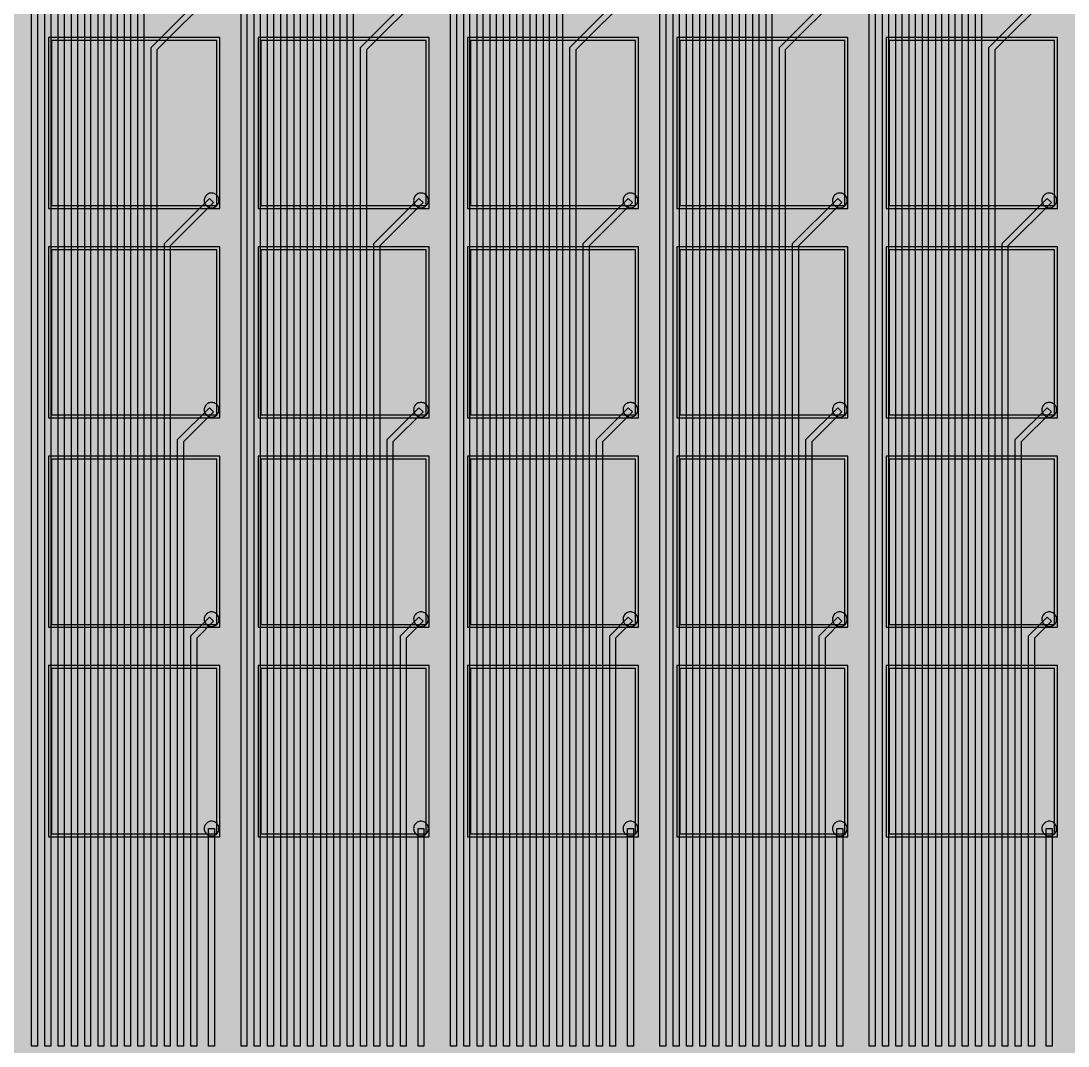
# Model space of a CAD drawing. Header units: metres. Extents: x -7231 to 10969, y -37556 to 1873.
# Drawn here: x 2049.6 to 2404.6, y 501 to 848.6 of the extents above; entities that cross this region are included whole.
import ezdxf

# ---------------------------------------------------------------- set-up
doc = ezdxf.new("R2010")
doc.units = ezdxf.units.M
for name, color, linetype in [('Etching', 1, 'CONTINUOUS'), ('EtchingPad', 2, 'CONTINUOUS'), ('Metal1', 4, 'CONTINUOUS'), ('Metal2', 3, 'CONTINUOUS'), ('Polyimide', 7, 'CONTINUOUS')]:
    doc.layers.add(name, color=color, linetype=linetype)

msp = doc.modelspace()

# ---------------------------------------------------------------- hatches: boundary and pattern name
at = {"layer": 'Polyimide'}
msp.add_hatch(color=7, dxfattribs=at).paths.add_polyline_path([(4065.69, -468), (4066.67, -501.99), (4068.51, -535.99), (4071.41, -569.99), (4075.54, -603.99), (4081.04, -637.99), (4088.01, -671.99), (4096.52, -705.98), (4106.62, -739.98), (4118.33, -773.98), (4131.63, -807.98), (4146.49, -841.98), (4162.87, -875.98), (4180.68, -909.97), (4199.83, -943.97), (4220.22, -977.97), (4241.73, -1011.97), (4264.21, -1045.97), (4287.52, -1079.96), (4311.51, -1113.96), (4336.01, -1147.96), (4360.86, -1181.96), (4385.88, -1215.96), (4410.89, -1249.96), (4435.74, -1283.95), (4460.24, -1317.95), (4484.23, -1351.95), (4507.54, -1385.95), (4530.02, -1419.95), (4551.53, -1453.94), (4571.92, -1487.94), (4591.07, -1521.94), (4608.88, -1555.94), (4625.26, -1589.94), (4640.12, -1623.94), (4653.42, -1657.93), (4665.13, -1691.93), (4675.23, -1725.93), (4683.74, -1759.93), (4690.71, -1793.93), (4696.21, -1827.93), (4700.34, -1861.92), (4703.24, -1895.92), (4705.08, -1929.92), (4706.06, -1963.92), (4706.44, -1997.92), (4706.5, -2031.91), (4706.5, -4793.02), (4709.95, -4838.39), (4720.22, -4882.71), (4737.08, -4924.98), (4760.13, -4964.2), (4788.85, -4999.49), (4822.58, -5030.03), (4860.53, -5055.12), (4901.85, -5074.18), (4901.85, -5074.18), (4970.68, -5105.23), (5034.7, -5145.26), (5092.76, -5193.54), (5143.8, -5249.19), (5186.89, -5311.2), (5221.24, -5378.44), (5246.23, -5449.69), (5261.41, -5523.66), (5266.5, -5599), (5261.41, -5674.34), (5246.23, -5748.31), (5221.24, -5819.56), (5186.89, -5886.8), (5143.8, -5948.81), (5092.76, -6004.46), (5034.7, -6052.74), (4970.68, -6092.77), (4901.85, -6123.82), (4860.53, -6142.88), (4822.58, -6167.97), (4788.85, -6198.51), (4760.13, -6233.8), (4737.08, -6273.02), (4720.22, -6315.29), (4709.95, -6359.61), (4706.5, -6404.98), (4706.5, -9221.52), (4709.95, -9266.88), (4720.22, -9311.21), (4737.08, -9353.47), (4760.13, -9392.7), (4788.85, -9427.98), (4822.58, -9458.52), (4860.53, -9483.61), (4901.85, -9502.67), (4970.68, -9533.72), (5034.7, -9573.75), (5092.76, -9622.03), (5143.8, -9677.68), (5186.89, -9739.69), (5221.24, -9806.94), (5246.23, -9878.19), (5261.41, -9952.16), (5266.5, -10027.49), (5261.41, -10102.83), (5246.23, -10176.8), (5221.24, -10248.05), (5186.89, -10315.3), (5143.8, -10377.31), (5092.76, -10432.96), (5034.7, -10481.24), (4970.68, -10521.27), (4901.85, -10552.32), (4860.53, -10571.38), (4822.58, -10596.46), (4788.85, -10627), (4760.13, -10662.29), (4737.08, -10701.52), (4720.22, -10743.78), (4709.95, -10788.1), (4706.5, -10833.47), (4706.5, -13650.01), (4709.95, -13695.38), (4720.22, -13739.7), (4737.08, -13781.96), (4760.13, -13821.19), (4788.85, -13856.48), (4822.58, -13887.02), (4860.53, -13912.11), (4901.85, -13931.17), (4970.68, -13962.22), (5034.7, -14002.25), (5092.76, -14050.53), (5143.8, -14106.18), (5186.89, -14168.19), (5221.24, -14235.43), (5246.23, -14306.68), (5261.41, -14380.65), (5266.5, -14455.99), (5261.41, -14531.33), (5246.23, -14605.29), (5221.24, -14676.55), (5186.89, -14743.79), (5143.8, -14805.8), (5092.76, -14861.45), (5034.7, -14909.73), (4970.68, -14949.76), (4901.85, -14980.81), (4860.53, -14999.87), (4822.58, -15024.96), (4788.85, -15055.5), (4760.13, -15090.79), (4737.08, -15130.01), (4720.22, -15172.27), (4709.95, -15216.6), (4706.5, -15261.97), (4706.5, -15455.99), (4720.95, -15750.04), (4764.14, -16041.26), (4835.68, -16326.84), (4934.86, -16604.04), (5060.74, -16870.18), (5212.09, -17122.7), (5387.47, -17359.17), (5585.18, -17577.31), (5803.32, -17775.02), (6039.79, -17950.4), (6292.31, -18101.75), (6558.45, -18227.63), (6835.65, -18326.81), (7121.23, -18398.34), (7412.45, -18441.54), (7706.5, -18455.99), (9969.01, -18455.99), (10047.42, -18459.84), (10125.08, -18471.36), (10201.23, -18490.44), (10275.15, -18516.89), (10346.12, -18550.45), (10413.46, -18590.81), (10476.52, -18637.58), (10534.69, -18690.3), (10587.41, -18748.47), (10634.18, -18811.53), (10674.54, -18878.87), (10708.11, -18949.84), (10734.56, -19023.76), (10753.63, -19099.92), (10765.15, -19177.58), (10769.01, -19255.99), (10769.01, -20895.8), (10730.24, -20951.41), (10694.6, -21009.08), (10662.21, -21068.63), (10633.17, -21129.89), (10607.55, -21192.66), (10585.45, -21256.74), (10566.93, -21321.96), (10552.05, -21388.09), (10540.84, -21454.95), (10533.35, -21522.33), (10529.6, -21590.02), (10529.6, -21657.81), (10533.35, -21725.5), (10540.84, -21792.87), (10552.05, -21859.73), (10566.93, -21925.87), (10585.45, -21991.08), (10607.55, -22055.17), (10633.17, -22117.94), (10662.21, -22179.19), (10694.6, -22238.74), (10730.24, -22296.41), (10769.01, -22352.03), (10769.01, -32454.24), (10728.74, -32510.49), (10691.72, -32568.92), (10658.05, -32629.35), (10627.85, -32691.58), (10601.2, -32755.42), (10578.21, -32820.67), (10558.93, -32887.1), (10543.44, -32954.52), (10531.77, -33022.71), (10523.97, -33091.44), (10520.07, -33160.51), (10520.07, -33229.69), (10523.97, -33298.75), (10531.77, -33367.49), (10543.44, -33435.67), (10558.93, -33503.09), (10578.21, -33569.53), (10601.2, -33634.77), (10627.85, -33698.61), (10658.05, -33760.85), (10691.72, -33821.28), (10728.74, -33879.71), (10769.01, -33935.96), (10769.01, -36556), (10765.15, -36634.41), (10753.63, -36712.07), (10734.56, -36788.23), (10708.11, -36862.15), (10674.54, -36933.12), (10634.18, -37000.46), (10587.41, -37063.51), (10534.69, -37121.69), (10476.52, -37174.41), (10413.46, -37221.18), (10346.12, -37261.54), (10275.15, -37295.1), (10201.23, -37321.55), (10125.08, -37340.63), (10047.42, -37352.15), (9969.01, -37356), (-6231.01, -37356), (-6309.42, -37352.15), (-6387.08, -37340.63), (-6463.23, -37321.55), (-6537.15, -37295.1), (-6608.12, -37261.54), (-6675.46, -37221.18), (-6738.52, -37174.41), (-6796.69, -37121.69), (-6849.41, -37063.51), (-6896.18, -37000.46), (-6936.54, -36933.12), (-6970.11, -36862.15), (-6996.56, -36788.23), (-7015.63, -36712.07), (-7027.15, -36634.41), (-7031.01, -36556), (-7031.01, -33936), (-6990.74, -33879.75), (-6953.7, -33821.31), (-6920.03, -33760.88), (-6889.82, -33698.64), (-6863.18, -33634.8), (-6840.18, -33569.55), (-6820.9, -33503.11), (-6805.4, -33435.69), (-6793.74, -33367.49), (-6785.94, -33298.75), (-6782.03, -33229.68), (-6782.03, -33160.5), (-6785.94, -33091.43), (-6793.74, -33022.69), (-6805.4, -32954.5), (-6820.9, -32887.07), (-6840.18, -32820.63), (-6863.18, -32755.39), (-6889.82, -32691.54), (-6920.03, -32629.3), (-6953.7, -32568.87), (-6990.74, -32510.43), (-7031.01, -32454.18), (-7031.01, -22364.83), (-6990.74, -22308.58), (-6953.7, -22250.14), (-6920.03, -22189.71), (-6889.82, -22127.47), (-6863.18, -22063.62), (-6840.18, -21998.38), (-6820.9, -21931.94), (-6805.4, -21864.51), (-6793.74, -21796.32), (-6785.94, -21727.58), (-6782.03, -21658.51), (-6782.03, -21589.33), (-6785.94, -21520.26), (-6793.74, -21451.52), (-6805.4, -21383.32), (-6820.9, -21315.9), (-6840.18, -21249.46), (-6863.18, -21184.21), (-6889.82, -21120.37), (-6920.03, -21058.13), (-6953.7, -20997.7), (-6990.74, -20939.26), (-7031.01, -20883.01), (-7031.01, -19255.99), (-7027.15, -19177.58), (-7015.63, -19099.92), (-6996.56, -19023.76), (-6970.11, -18949.84), (-6936.54, -18878.87), (-6896.18, -18811.53), (-6849.41, -18748.47), (-6796.69, -18690.3), (-6738.52, -18637.58), (-6675.46, -18590.81), (-6608.12, -18550.45), (-6537.15, -18516.89), (-6463.23, -18490.44), (-6387.08, -18471.36), (-6309.42, -18459.84), (-6231.01, -18455.99), (-3968.5, -18455.99), (-3674.45, -18441.54), (-3383.23, -18398.34), (-3097.65, -18326.81), (-2820.45, -18227.63), (-2554.31, -18101.75), (-2301.79, -17950.4), (-2065.32, -17775.02), (-1847.18, -17577.31), (-1649.47, -17359.17), (-1474.09, -17122.7), (-1322.74, -16870.18), (-1196.86, -16604.04), (-1097.68, -16326.84), (-1026.14, -16041.26), (-982.95, -15750.04), (-968.5, -15455.99), (-968.5, -15261.97), (-971.95, -15216.6), (-982.22, -15172.27), (-999.08, -15130.01), (-1022.13, -15090.79), (-1050.85, -15055.5), (-1084.58, -15024.96), (-1122.53, -14999.87), (-1163.85, -14980.81), (-1232.68, -14949.76), (-1296.7, -14909.73), (-1354.76, -14861.45), (-1405.8, -14805.8), (-1448.89, -14743.79), (-1483.24, -14676.55), (-1508.23, -14605.29), (-1523.41, -14531.33), (-1528.5, -14455.99), (-1523.41, -14380.65), (-1508.23, -14306.68), (-1483.24, -14235.43), (-1448.89, -14168.19), (-1405.8, -14106.18), (-1354.76, -14050.53), (-1296.7, -14002.25), (-1232.68, -13962.22), (-1163.85, -13931.17), (-1122.53, -13912.11), (-1084.58, -13887.02), (-1050.85, -13856.48), (-1022.13, -13821.19), (-999.08, -13781.96), (-982.22, -13739.7), (-971.95, -13695.38), (-968.5, -13650.01), (-968.5, -12309.64), (-971.95, -12264.27), (-982.22, -12219.94), (-999.08, -12177.68), (-1022.13, -12138.46), (-1050.85, -12103.17), (-1084.58, -12072.63), (-1122.53, -12047.54), (-1163.85, -12028.48), (-1232.68, -11997.43), (-1296.7, -11957.4), (-1354.76, -11909.12), (-1405.8, -11853.47), (-1448.89, -11791.46), (-1483.24, -11724.22), (-1508.23, -11652.96), (-1523.41, -11579), (-1528.5, -11503.66), (-1523.41, -11428.32), (-1508.23, -11354.35), (-1483.24, -11283.1), (-1448.89, -11215.86), (-1405.8, -11153.85), (-1354.76, -11098.2), (-1296.7, -11049.92), (-1232.68, -11009.89), (-1163.85, -10978.84), (-1122.53, -10959.78), (-1084.58, -10934.69), (-1050.85, -10904.15), (-1022.13, -10868.86), (-999.08, -10829.63), (-982.22, -10787.37), (-971.95, -10743.05), (-968.5, -10697.68), (-968.5, -9357.31), (-971.95, -9311.94), (-982.22, -9267.62), (-999.08, -9225.35), (-1022.13, -9186.13), (-1050.85, -9150.84), (-1084.58, -9120.3), (-1122.53, -9095.21), (-1163.85, -9076.15), (-1163.85, -9076.15), (-1232.68, -9045.1), (-1296.7, -9005.07), (-1354.76, -8956.79), (-1405.8, -8901.14), (-1448.89, -8839.13), (-1483.24, -8771.89), (-1508.23, -8700.64), (-1523.41, -8626.67), (-1528.5, -8551.33), (-1523.41, -8475.99), (-1508.23, -8402.02), (-1483.24, -8330.77), (-1448.89, -8263.53), (-1405.8, -8201.52), (-1354.76, -8145.87), (-1296.7, -8097.59), (-1232.68, -8057.56), (-1163.85, -8026.51), (-1163.85, -8026.51), (-1122.53, -8007.45), (-1084.58, -7982.36), (-1050.85, -7951.82), (-1022.13, -7916.53), (-999.08, -7877.31), (-982.22, -7835.04), (-971.95, -7790.72), (-968.5, -7745.35), (-968.5, -6404.98), (-971.95, -6359.61), (-982.22, -6315.29), (-999.08, -6273.02), (-1022.13, -6233.8), (-1050.85, -6198.51), (-1084.58, -6167.97), (-1122.53, -6142.88), (-1163.85, -6123.82), (-1163.85, -6123.82), (-1232.68, -6092.77), (-1296.7, -6052.74), (-1354.76, -6004.46), (-1405.8, -5948.81), (-1448.89, -5886.8), (-1483.24, -5819.56), (-1508.23, -5748.31), (-1523.41, -5674.34), (-1528.5, -5599), (-1523.41, -5523.66), (-1508.23, -5449.69), (-1483.24, -5378.44), (-1448.89, -5311.2), (-1405.8, -5249.19), (-1354.76, -5193.54), (-1296.7, -5145.26), (-1232.68, -5105.23), (-1163.85, -5074.18), (-1163.85, -5074.18), (-1122.53, -5055.12), (-1084.58, -5030.03), (-1050.85, -4999.49), (-1022.13, -4964.2), (-999.08, -4924.98), (-982.22, -4882.71), (-971.95, -4838.39), (-968.5, -4793.02), (-968.5, -2031.91), (-968.44, -1997.92), (-968.06, -1963.92), (-967.05, -1929.92), (-965.18, -1895.92), (-962.22, -1861.92), (-958.01, -1827.93), (-952.41, -1793.93), (-945.31, -1759.93), (-936.64, -1725.93), (-926.35, -1691.93), (-914.43, -1657.93), (-900.88, -1623.94), (-885.74, -1589.94), (-869.05, -1555.94), (-850.91, -1521.94), (-831.4, -1487.94), (-810.63, -1453.94), (-788.72, -1419.95), (-765.82, -1385.95), (-742.07, -1351.95), (-717.63, -1317.95), (-692.67, -1283.95), (-667.36, -1249.96), (-641.88, -1215.96), (-616.39, -1181.96), (-591.08, -1147.96), (-566.12, -1113.96), (-541.68, -1079.96), (-517.93, -1045.97), (-495.03, -1011.97), (-473.12, -977.97), (-452.35, -943.97), (-432.84, -909.97), (-414.7, -875.98), (-398.01, -841.98), (-382.87, -807.98), (-369.32, -773.98), (-357.4, -739.98), (-347.11, -705.98), (-338.44, -671.99), (-331.34, -637.99), (-325.74, -603.99), (-321.53, -569.99), (-318.57, -535.99), (-316.7, -501.99), (-315.69, -468), (-315.31, -434), (-315.25, -400), (-315.25, 401), (-315.25, 451), (-315.25, 1644), (-270.25, 1644), (-270.03, 1637.13), (-269.35, 1630.29), (-268.23, 1623.52), (-266.67, 1616.82), (-264.68, 1610.25), (-262.26, 1603.82), (-259.42, 1597.56), (-256.18, 1591.5), (-252.55, 1585.67), (-248.55, 1580.08), (-244.19, 1574.77), (-239.5, 1569.75), (-234.48, 1565.06), (-229.17, 1560.7), (-223.58, 1556.7), (-217.75, 1553.07), (-211.69, 1549.83), (-205.43, 1546.99), (-199, 1544.57), (-192.43, 1542.58), (-185.73, 1541.02), (-178.96, 1539.9), (-172.12, 1539.22), (-165.25, 1539), (-158.38, 1539.22), (-151.54, 1539.9), (-144.77, 1541.02), (-138.07, 1542.58), (-131.5, 1544.57), (-125.07, 1546.99), (-118.81, 1549.83), (-112.75, 1553.07), (-106.92, 1556.7), (-101.33, 1560.7), (-96.02, 1565.06), (-91, 1569.75), (-86.31, 1574.77), (-81.95, 1580.08), (-77.95, 1585.67), (-74.32, 1591.5), (-71.08, 1597.56), (-68.24, 1603.82), (-65.82, 1610.25), (-63.83, 1616.82), (-62.27, 1623.52), (-61.15, 1630.29), (-60.47, 1637.13), (-60.25, 1644), (1853, 1644), (1853, 1573), (3815.25, 1573), (3815.46, 1579.54), (3816.11, 1586.05), (3817.17, 1592.51), (3818.66, 1598.88), (3820.56, 1605.14), (3822.86, 1611.27), (3825.56, 1617.23), (3828.65, 1623), (3832.1, 1628.56), (3835.91, 1633.88), (3840.07, 1638.93), (3844.54, 1643.71), (3849.32, 1648.18), (3854.37, 1652.34), (3859.69, 1656.15), (3865.25, 1659.6), (3871.02, 1662.69), (3876.98, 1665.39), (3883.11, 1667.69), (3889.37, 1669.59), (3895.74, 1671.08), (3902.2, 1672.14), (3908.71, 1672.79), (3915.25, 1673), (3921.79, 1672.79), (3928.3, 1672.14), (3934.76, 1671.08), (3941.13, 1669.59), (3947.39, 1667.69), (3953.52, 1665.39), (3959.48, 1662.69), (3965.25, 1659.6), (3970.81, 1656.15), (3976.13, 1652.34), (3981.18, 1648.18), (3985.96, 1643.71), (3990.43, 1638.93), (3994.59, 1633.88), (3998.4, 1628.56), (4001.85, 1623), (4004.94, 1617.23), (4007.64, 1611.27), (4009.94, 1605.14), (4011.84, 1598.88), (4013.33, 1592.51), (4014.39, 1586.05), (4015.04, 1579.54), (4015.25, 1573), (4065.25, 1573), (4065.25, 451), (4065.25, 401), (4065.25, -400), (4065.31, -434), (4065.69, -468)])

# ---------------------------------------------------------------- linework, layer by layer
at = {"layer": 'Etching'}
for points in [[(2111.75, 787.75), (2111.77, 787.42), (2111.84, 787.1), (2111.94, 786.79), (2112.08, 786.5), (2112.27, 786.23), (2112.48, 785.98), (2112.73, 785.77), (2113, 785.58), (2113.29, 785.44), (2113.6, 785.34), (2113.92, 785.27), (2114.25, 785.25), (2114.58, 785.27), (2114.9, 785.34), (2115.21, 785.44), (2115.5, 785.58), (2115.77, 785.77), (2116.02, 785.98), (2116.23, 786.23), (2116.42, 786.5), (2116.56, 786.79), (2116.66, 787.1), (2116.73, 787.42), (2116.75, 787.75), (2116.73, 788.08), (2116.66, 788.4), (2116.56, 788.71), (2116.42, 789), (2116.23, 789.27), (2116.02, 789.52), (2115.77, 789.73), (2115.5, 789.92), (2115.21, 790.06), (2114.9, 790.16), (2114.58, 790.23), (2114.25, 790.25), (2113.92, 790.23), (2113.6, 790.16), (2113.29, 790.06), (2113, 789.92), (2112.73, 789.73), (2112.48, 789.52), (2112.27, 789.27), (2112.08, 789), (2111.94, 788.71), (2111.84, 788.4), (2111.77, 788.08), (2111.75, 787.75)], [(2182.75, 787.75), (2182.77, 787.42), (2182.84, 787.1), (2182.94, 786.79), (2183.08, 786.5), (2183.27, 786.23), (2183.48, 785.98), (2183.73, 785.77), (2184, 785.58), (2184.29, 785.44), (2184.6, 785.34), (2184.92, 785.27), (2185.25, 785.25), (2185.58, 785.27), (2185.9, 785.34), (2186.21, 785.44), (2186.5, 785.58), (2186.77, 785.77), (2187.02, 785.98), (2187.23, 786.23), (2187.42, 786.5), (2187.56, 786.79), (2187.66, 787.1), (2187.73, 787.42), (2187.75, 787.75), (2187.73, 788.08), (2187.66, 788.4), (2187.56, 788.71), (2187.42, 789), (2187.23, 789.27), (2187.02, 789.52), (2186.77, 789.73), (2186.5, 789.92), (2186.21, 790.06), (2185.9, 790.16), (2185.58, 790.23), (2185.25, 790.25), (2184.92, 790.23), (2184.6, 790.16), (2184.29, 790.06), (2184, 789.92), (2183.73, 789.73), (2183.48, 789.52), (2183.27, 789.27), (2183.08, 789), (2182.94, 788.71), (2182.84, 788.4), (2182.77, 788.08), (2182.75, 787.75)], [(2253.75, 787.75), (2253.77, 787.42), (2253.84, 787.1), (2253.94, 786.79), (2254.08, 786.5), (2254.27, 786.23), (2254.48, 785.98), (2254.73, 785.77), (2255, 785.58), (2255.29, 785.44), (2255.6, 785.34), (2255.92, 785.27), (2256.25, 785.25), (2256.58, 785.27), (2256.9, 785.34), (2257.21, 785.44), (2257.5, 785.58), (2257.77, 785.77), (2258.02, 785.98), (2258.23, 786.23), (2258.42, 786.5), (2258.56, 786.79), (2258.66, 787.1), (2258.73, 787.42), (2258.75, 787.75), (2258.73, 788.08), (2258.66, 788.4), (2258.56, 788.71), (2258.42, 789), (2258.23, 789.27), (2258.02, 789.52), (2257.77, 789.73), (2257.5, 789.92), (2257.21, 790.06), (2256.9, 790.16), (2256.58, 790.23), (2256.25, 790.25), (2255.92, 790.23), (2255.6, 790.16), (2255.29, 790.06), (2255, 789.92), (2254.73, 789.73), (2254.48, 789.52), (2254.27, 789.27), (2254.08, 789), (2253.94, 788.71), (2253.84, 788.4), (2253.77, 788.08), (2253.75, 787.75)], [(2324.75, 787.75), (2324.77, 787.42), (2324.84, 787.1), (2324.94, 786.79), (2325.08, 786.5), (2325.27, 786.23), (2325.48, 785.98), (2325.73, 785.77), (2326, 785.58), (2326.29, 785.44), (2326.6, 785.34), (2326.92, 785.27), (2327.25, 785.25), (2327.58, 785.27), (2327.9, 785.34), (2328.21, 785.44), (2328.5, 785.58), (2328.77, 785.77), (2329.02, 785.98), (2329.23, 786.23), (2329.42, 786.5), (2329.56, 786.79), (2329.66, 787.1), (2329.73, 787.42), (2329.75, 787.75), (2329.73, 788.08), (2329.66, 788.4), (2329.56, 788.71), (2329.42, 789), (2329.23, 789.27), (2329.02, 789.52), (2328.77, 789.73), (2328.5, 789.92), (2328.21, 790.06), (2327.9, 790.16), (2327.58, 790.23), (2327.25, 790.25), (2326.92, 790.23), (2326.6, 790.16), (2326.29, 790.06), (2326, 789.92), (2325.73, 789.73), (2325.48, 789.52), (2325.27, 789.27), (2325.08, 789), (2324.94, 788.71), (2324.84, 788.4), (2324.77, 788.08), (2324.75, 787.75)], [(2395.75, 787.75), (2395.77, 787.42), (2395.84, 787.1), (2395.94, 786.79), (2396.08, 786.5), (2396.27, 786.23), (2396.48, 785.98), (2396.73, 785.77), (2397, 785.58), (2397.29, 785.44), (2397.6, 785.34), (2397.92, 785.27), (2398.25, 785.25), (2398.58, 785.27), (2398.9, 785.34), (2399.21, 785.44), (2399.5, 785.58), (2399.77, 785.77), (2400.02, 785.98), (2400.23, 786.23), (2400.42, 786.5), (2400.56, 786.79), (2400.66, 787.1), (2400.73, 787.42), (2400.75, 787.75), (2400.73, 788.08), (2400.66, 788.4), (2400.56, 788.71), (2400.42, 789), (2400.23, 789.27), (2400.02, 789.52), (2399.77, 789.73), (2399.5, 789.92), (2399.21, 790.06), (2398.9, 790.16), (2398.58, 790.23), (2398.25, 790.25), (2397.92, 790.23), (2397.6, 790.16), (2397.29, 790.06), (2397, 789.92), (2396.73, 789.73), (2396.48, 789.52), (2396.27, 789.27), (2396.08, 789), (2395.94, 788.71), (2395.84, 788.4), (2395.77, 788.08), (2395.75, 787.75)], [(2111.75, 716.75), (2111.77, 716.42), (2111.84, 716.1), (2111.94, 715.79), (2112.08, 715.5), (2112.27, 715.23), (2112.48, 714.98), (2112.73, 714.77), (2113, 714.58), (2113.29, 714.44), (2113.6, 714.34), (2113.92, 714.27), (2114.25, 714.25), (2114.58, 714.27), (2114.9, 714.34), (2115.21, 714.44), (2115.5, 714.58), (2115.77, 714.77), (2116.02, 714.98), (2116.23, 715.23), (2116.42, 715.5), (2116.56, 715.79), (2116.66, 716.1), (2116.73, 716.42), (2116.75, 716.75), (2116.73, 717.08), (2116.66, 717.4), (2116.56, 717.71), (2116.42, 718), (2116.23, 718.27), (2116.02, 718.52), (2115.77, 718.73), (2115.5, 718.92), (2115.21, 719.06), (2114.9, 719.16), (2114.58, 719.23), (2114.25, 719.25), (2113.92, 719.23), (2113.6, 719.16), (2113.29, 719.06), (2113, 718.92), (2112.73, 718.73), (2112.48, 718.52), (2112.27, 718.27), (2112.08, 718), (2111.94, 717.71), (2111.84, 717.4), (2111.77, 717.08), (2111.75, 716.75)], [(2182.75, 716.75), (2182.77, 716.42), (2182.84, 716.1), (2182.94, 715.79), (2183.08, 715.5), (2183.27, 715.23), (2183.48, 714.98), (2183.73, 714.77), (2184, 714.58), (2184.29, 714.44), (2184.6, 714.34), (2184.92, 714.27), (2185.25, 714.25), (2185.58, 714.27), (2185.9, 714.34), (2186.21, 714.44), (2186.5, 714.58), (2186.77, 714.77), (2187.02, 714.98), (2187.23, 715.23), (2187.42, 715.5), (2187.56, 715.79), (2187.66, 716.1), (2187.73, 716.42), (2187.75, 716.75), (2187.73, 717.08), (2187.66, 717.4), (2187.56, 717.71), (2187.42, 718), (2187.23, 718.27), (2187.02, 718.52), (2186.77, 718.73), (2186.5, 718.92), (2186.21, 719.06), (2185.9, 719.16), (2185.58, 719.23), (2185.25, 719.25), (2184.92, 719.23), (2184.6, 719.16), (2184.29, 719.06), (2184, 718.92), (2183.73, 718.73), (2183.48, 718.52), (2183.27, 718.27), (2183.08, 718), (2182.94, 717.71), (2182.84, 717.4), (2182.77, 717.08), (2182.75, 716.75)], [(2253.75, 716.75), (2253.77, 716.42), (2253.84, 716.1), (2253.94, 715.79), (2254.08, 715.5), (2254.27, 715.23), (2254.48, 714.98), (2254.73, 714.77), (2255, 714.58), (2255.29, 714.44), (2255.6, 714.34), (2255.92, 714.27), (2256.25, 714.25), (2256.58, 714.27), (2256.9, 714.34), (2257.21, 714.44), (2257.5, 714.58), (2257.77, 714.77), (2258.02, 714.98), (2258.23, 715.23), (2258.42, 715.5), (2258.56, 715.79), (2258.66, 716.1), (2258.73, 716.42), (2258.75, 716.75), (2258.73, 717.08), (2258.66, 717.4), (2258.56, 717.71), (2258.42, 718), (2258.23, 718.27), (2258.02, 718.52), (2257.77, 718.73), (2257.5, 718.92), (2257.21, 719.06), (2256.9, 719.16), (2256.58, 719.23), (2256.25, 719.25), (2255.92, 719.23), (2255.6, 719.16), (2255.29, 719.06), (2255, 718.92), (2254.73, 718.73), (2254.48, 718.52), (2254.27, 718.27), (2254.08, 718), (2253.94, 717.71), (2253.84, 717.4), (2253.77, 717.08), (2253.75, 716.75)], [(2324.75, 716.75), (2324.77, 716.42), (2324.84, 716.1), (2324.94, 715.79), (2325.08, 715.5), (2325.27, 715.23), (2325.48, 714.98), (2325.73, 714.77), (2326, 714.58), (2326.29, 714.44), (2326.6, 714.34), (2326.92, 714.27), (2327.25, 714.25), (2327.58, 714.27), (2327.9, 714.34), (2328.21, 714.44), (2328.5, 714.58), (2328.77, 714.77), (2329.02, 714.98), (2329.23, 715.23), (2329.42, 715.5), (2329.56, 715.79), (2329.66, 716.1), (2329.73, 716.42), (2329.75, 716.75), (2329.73, 717.08), (2329.66, 717.4), (2329.56, 717.71), (2329.42, 718), (2329.23, 718.27), (2329.02, 718.52), (2328.77, 718.73), (2328.5, 718.92), (2328.21, 719.06), (2327.9, 719.16), (2327.58, 719.23), (2327.25, 719.25), (2326.92, 719.23), (2326.6, 719.16), (2326.29, 719.06), (2326, 718.92), (2325.73, 718.73), (2325.48, 718.52), (2325.27, 718.27), (2325.08, 718), (2324.94, 717.71), (2324.84, 717.4), (2324.77, 717.08), (2324.75, 716.75)], [(2395.75, 716.75), (2395.77, 716.42), (2395.84, 716.1), (2395.94, 715.79), (2396.08, 715.5), (2396.27, 715.23), (2396.48, 714.98), (2396.73, 714.77), (2397, 714.58), (2397.29, 714.44), (2397.6, 714.34), (2397.92, 714.27), (2398.25, 714.25), (2398.58, 714.27), (2398.9, 714.34), (2399.21, 714.44), (2399.5, 714.58), (2399.77, 714.77), (2400.02, 714.98), (2400.23, 715.23), (2400.42, 715.5), (2400.56, 715.79), (2400.66, 716.1), (2400.73, 716.42), (2400.75, 716.75), (2400.73, 717.08), (2400.66, 717.4), (2400.56, 717.71), (2400.42, 718), (2400.23, 718.27), (2400.02, 718.52), (2399.77, 718.73), (2399.5, 718.92), (2399.21, 719.06), (2398.9, 719.16), (2398.58, 719.23), (2398.25, 719.25), (2397.92, 719.23), (2397.6, 719.16), (2397.29, 719.06), (2397, 718.92), (2396.73, 718.73), (2396.48, 718.52), (2396.27, 718.27), (2396.08, 718), (2395.94, 717.71), (2395.84, 717.4), (2395.77, 717.08), (2395.75, 716.75)], [(2111.75, 645.75), (2111.77, 645.42), (2111.84, 645.1), (2111.94, 644.79), (2112.08, 644.5), (2112.27, 644.23), (2112.48, 643.98), (2112.73, 643.77), (2113, 643.58), (2113.29, 643.44), (2113.6, 643.34), (2113.92, 643.27), (2114.25, 643.25), (2114.58, 643.27), (2114.9, 643.34), (2115.21, 643.44), (2115.5, 643.58), (2115.77, 643.77), (2116.02, 643.98), (2116.23, 644.23), (2116.42, 644.5), (2116.56, 644.79), (2116.66, 645.1), (2116.73, 645.42), (2116.75, 645.75), (2116.73, 646.08), (2116.66, 646.4), (2116.56, 646.71), (2116.42, 647), (2116.23, 647.27), (2116.02, 647.52), (2115.77, 647.73), (2115.5, 647.92), (2115.21, 648.06), (2114.9, 648.16), (2114.58, 648.23), (2114.25, 648.25), (2113.92, 648.23), (2113.6, 648.16), (2113.29, 648.06), (2113, 647.92), (2112.73, 647.73), (2112.48, 647.52), (2112.27, 647.27), (2112.08, 647), (2111.94, 646.71), (2111.84, 646.4), (2111.77, 646.08), (2111.75, 645.75)], [(2182.75, 645.75), (2182.77, 645.42), (2182.84, 645.1), (2182.94, 644.79), (2183.08, 644.5), (2183.27, 644.23), (2183.48, 643.98), (2183.73, 643.77), (2184, 643.58), (2184.29, 643.44), (2184.6, 643.34), (2184.92, 643.27), (2185.25, 643.25), (2185.58, 643.27), (2185.9, 643.34), (2186.21, 643.44), (2186.5, 643.58), (2186.77, 643.77), (2187.02, 643.98), (2187.23, 644.23), (2187.42, 644.5), (2187.56, 644.79), (2187.66, 645.1), (2187.73, 645.42), (2187.75, 645.75), (2187.73, 646.08), (2187.66, 646.4), (2187.56, 646.71), (2187.42, 647), (2187.23, 647.27), (2187.02, 647.52), (2186.77, 647.73), (2186.5, 647.92), (2186.21, 648.06), (2185.9, 648.16), (2185.58, 648.23), (2185.25, 648.25), (2184.92, 648.23), (2184.6, 648.16), (2184.29, 648.06), (2184, 647.92), (2183.73, 647.73), (2183.48, 647.52), (2183.27, 647.27), (2183.08, 647), (2182.94, 646.71), (2182.84, 646.4), (2182.77, 646.08), (2182.75, 645.75)], [(2253.75, 645.75), (2253.77, 645.42), (2253.84, 645.1), (2253.94, 644.79), (2254.08, 644.5), (2254.27, 644.23), (2254.48, 643.98), (2254.73, 643.77), (2255, 643.58), (2255.29, 643.44), (2255.6, 643.34), (2255.92, 643.27), (2256.25, 643.25), (2256.58, 643.27), (2256.9, 643.34), (2257.21, 643.44), (2257.5, 643.58), (2257.77, 643.77), (2258.02, 643.98), (2258.23, 644.23), (2258.42, 644.5), (2258.56, 644.79), (2258.66, 645.1), (2258.73, 645.42), (2258.75, 645.75), (2258.73, 646.08), (2258.66, 646.4), (2258.56, 646.71), (2258.42, 647), (2258.23, 647.27), (2258.02, 647.52), (2257.77, 647.73), (2257.5, 647.92), (2257.21, 648.06), (2256.9, 648.16), (2256.58, 648.23), (2256.25, 648.25), (2255.92, 648.23), (2255.6, 648.16), (2255.29, 648.06), (2255, 647.92), (2254.73, 647.73), (2254.48, 647.52), (2254.27, 647.27), (2254.08, 647), (2253.94, 646.71), (2253.84, 646.4), (2253.77, 646.08), (2253.75, 645.75)], [(2324.75, 645.75), (2324.77, 645.42), (2324.84, 645.1), (2324.94, 644.79), (2325.08, 644.5), (2325.27, 644.23), (2325.48, 643.98), (2325.73, 643.77), (2326, 643.58), (2326.29, 643.44), (2326.6, 643.34), (2326.92, 643.27), (2327.25, 643.25), (2327.58, 643.27), (2327.9, 643.34), (2328.21, 643.44), (2328.5, 643.58), (2328.77, 643.77), (2329.02, 643.98), (2329.23, 644.23), (2329.42, 644.5), (2329.56, 644.79), (2329.66, 645.1), (2329.73, 645.42), (2329.75, 645.75), (2329.73, 646.08), (2329.66, 646.4), (2329.56, 646.71), (2329.42, 647), (2329.23, 647.27), (2329.02, 647.52), (2328.77, 647.73), (2328.5, 647.92), (2328.21, 648.06), (2327.9, 648.16), (2327.58, 648.23), (2327.25, 648.25), (2326.92, 648.23), (2326.6, 648.16), (2326.29, 648.06), (2326, 647.92), (2325.73, 647.73), (2325.48, 647.52), (2325.27, 647.27), (2325.08, 647), (2324.94, 646.71), (2324.84, 646.4), (2324.77, 646.08), (2324.75, 645.75)], [(2395.75, 645.75), (2395.77, 645.42), (2395.84, 645.1), (2395.94, 644.79), (2396.08, 644.5), (2396.27, 644.23), (2396.48, 643.98), (2396.73, 643.77), (2397, 643.58), (2397.29, 643.44), (2397.6, 643.34), (2397.92, 643.27), (2398.25, 643.25), (2398.58, 643.27), (2398.9, 643.34), (2399.21, 643.44), (2399.5, 643.58), (2399.77, 643.77), (2400.02, 643.98), (2400.23, 644.23), (2400.42, 644.5), (2400.56, 644.79), (2400.66, 645.1), (2400.73, 645.42), (2400.75, 645.75), (2400.73, 646.08), (2400.66, 646.4), (2400.56, 646.71), (2400.42, 647), (2400.23, 647.27), (2400.02, 647.52), (2399.77, 647.73), (2399.5, 647.92), (2399.21, 648.06), (2398.9, 648.16), (2398.58, 648.23), (2398.25, 648.25), (2397.92, 648.23), (2397.6, 648.16), (2397.29, 648.06), (2397, 647.92), (2396.73, 647.73), (2396.48, 647.52), (2396.27, 647.27), (2396.08, 647), (2395.94, 646.71), (2395.84, 646.4), (2395.77, 646.08), (2395.75, 645.75)], [(2111.75, 574.75), (2111.77, 574.42), (2111.84, 574.1), (2111.94, 573.79), (2112.08, 573.5), (2112.27, 573.23), (2112.48, 572.98), (2112.73, 572.77), (2113, 572.58), (2113.29, 572.44), (2113.6, 572.34), (2113.92, 572.27), (2114.25, 572.25), (2114.58, 572.27), (2114.9, 572.34), (2115.21, 572.44), (2115.5, 572.58), (2115.77, 572.77), (2116.02, 572.98), (2116.23, 573.23), (2116.42, 573.5), (2116.56, 573.79), (2116.66, 574.1), (2116.73, 574.42), (2116.75, 574.75), (2116.73, 575.08), (2116.66, 575.4), (2116.56, 575.71), (2116.42, 576), (2116.23, 576.27), (2116.02, 576.52), (2115.77, 576.73), (2115.5, 576.92), (2115.21, 577.06), (2114.9, 577.16), (2114.58, 577.23), (2114.25, 577.25), (2113.92, 577.23), (2113.6, 577.16), (2113.29, 577.06), (2113, 576.92), (2112.73, 576.73), (2112.48, 576.52), (2112.27, 576.27), (2112.08, 576), (2111.94, 575.71), (2111.84, 575.4), (2111.77, 575.08), (2111.75, 574.75)], [(2182.75, 574.75), (2182.77, 574.42), (2182.84, 574.1), (2182.94, 573.79), (2183.08, 573.5), (2183.27, 573.23), (2183.48, 572.98), (2183.73, 572.77), (2184, 572.58), (2184.29, 572.44), (2184.6, 572.34), (2184.92, 572.27), (2185.25, 572.25), (2185.58, 572.27), (2185.9, 572.34), (2186.21, 572.44), (2186.5, 572.58), (2186.77, 572.77), (2187.02, 572.98), (2187.23, 573.23), (2187.42, 573.5), (2187.56, 573.79), (2187.66, 574.1), (2187.73, 574.42), (2187.75, 574.75), (2187.73, 575.08), (2187.66, 575.4), (2187.56, 575.71), (2187.42, 576), (2187.23, 576.27), (2187.02, 576.52), (2186.77, 576.73), (2186.5, 576.92), (2186.21, 577.06), (2185.9, 577.16), (2185.58, 577.23), (2185.25, 577.25), (2184.92, 577.23), (2184.6, 577.16), (2184.29, 577.06), (2184, 576.92), (2183.73, 576.73), (2183.48, 576.52), (2183.27, 576.27), (2183.08, 576), (2182.94, 575.71), (2182.84, 575.4), (2182.77, 575.08), (2182.75, 574.75)], [(2253.75, 574.75), (2253.77, 574.42), (2253.84, 574.1), (2253.94, 573.79), (2254.08, 573.5), (2254.27, 573.23), (2254.48, 572.98), (2254.73, 572.77), (2255, 572.58), (2255.29, 572.44), (2255.6, 572.34), (2255.92, 572.27), (2256.25, 572.25), (2256.58, 572.27), (2256.9, 572.34), (2257.21, 572.44), (2257.5, 572.58), (2257.77, 572.77), (2258.02, 572.98), (2258.23, 573.23), (2258.42, 573.5), (2258.56, 573.79), (2258.66, 574.1), (2258.73, 574.42), (2258.75, 574.75), (2258.73, 575.08), (2258.66, 575.4), (2258.56, 575.71), (2258.42, 576), (2258.23, 576.27), (2258.02, 576.52), (2257.77, 576.73), (2257.5, 576.92), (2257.21, 577.06), (2256.9, 577.16), (2256.58, 577.23), (2256.25, 577.25), (2255.92, 577.23), (2255.6, 577.16), (2255.29, 577.06), (2255, 576.92), (2254.73, 576.73), (2254.48, 576.52), (2254.27, 576.27), (2254.08, 576), (2253.94, 575.71), (2253.84, 575.4), (2253.77, 575.08), (2253.75, 574.75)], [(2324.75, 574.75), (2324.77, 574.42), (2324.84, 574.1), (2324.94, 573.79), (2325.08, 573.5), (2325.27, 573.23), (2325.48, 572.98), (2325.73, 572.77), (2326, 572.58), (2326.29, 572.44), (2326.6, 572.34), (2326.92, 572.27), (2327.25, 572.25), (2327.58, 572.27), (2327.9, 572.34), (2328.21, 572.44), (2328.5, 572.58), (2328.77, 572.77), (2329.02, 572.98), (2329.23, 573.23), (2329.42, 573.5), (2329.56, 573.79), (2329.66, 574.1), (2329.73, 574.42), (2329.75, 574.75), (2329.73, 575.08), (2329.66, 575.4), (2329.56, 575.71), (2329.42, 576), (2329.23, 576.27), (2329.02, 576.52), (2328.77, 576.73), (2328.5, 576.92), (2328.21, 577.06), (2327.9, 577.16), (2327.58, 577.23), (2327.25, 577.25), (2326.92, 577.23), (2326.6, 577.16), (2326.29, 577.06), (2326, 576.92), (2325.73, 576.73), (2325.48, 576.52), (2325.27, 576.27), (2325.08, 576), (2324.94, 575.71), (2324.84, 575.4), (2324.77, 575.08), (2324.75, 574.75)], [(2395.75, 574.75), (2395.77, 574.42), (2395.84, 574.1), (2395.94, 573.79), (2396.08, 573.5), (2396.27, 573.23), (2396.48, 572.98), (2396.73, 572.77), (2397, 572.58), (2397.29, 572.44), (2397.6, 572.34), (2397.92, 572.27), (2398.25, 572.25), (2398.58, 572.27), (2398.9, 572.34), (2399.21, 572.44), (2399.5, 572.58), (2399.77, 572.77), (2400.02, 572.98), (2400.23, 573.23), (2400.42, 573.5), (2400.56, 573.79), (2400.66, 574.1), (2400.73, 574.42), (2400.75, 574.75), (2400.73, 575.08), (2400.66, 575.4), (2400.56, 575.71), (2400.42, 576), (2400.23, 576.27), (2400.02, 576.52), (2399.77, 576.73), (2399.5, 576.92), (2399.21, 577.06), (2398.9, 577.16), (2398.58, 577.23), (2398.25, 577.25), (2397.92, 577.23), (2397.6, 577.16), (2397.29, 577.06), (2397, 576.92), (2396.73, 576.73), (2396.48, 576.52), (2396.27, 576.27), (2396.08, 576), (2395.94, 575.71), (2395.84, 575.4), (2395.77, 575.08), (2395.75, 574.75)]]:
    msp.add_lwpolyline(points, close=True, dxfattribs=at)
at = {"layer": 'EtchingPad'}
for points in [[(2116, 842), (2060, 842), (2060, 786), (2116, 786), (2116, 842)], [(2187, 842), (2131, 842), (2131, 786), (2187, 786), (2187, 842)], [(2258, 842), (2202, 842), (2202, 786), (2258, 786), (2258, 842)], [(2329, 842), (2273, 842), (2273, 786), (2329, 786), (2329, 842)], [(2400, 842), (2344, 842), (2344, 786), (2400, 786), (2400, 842)], [(2116, 771), (2060, 771), (2060, 715), (2116, 715), (2116, 771)], [(2187, 771), (2131, 771), (2131, 715), (2187, 715), (2187, 771)], [(2258, 771), (2202, 771), (2202, 715), (2258, 715), (2258, 771)], [(2329, 771), (2273, 771), (2273, 715), (2329, 715), (2329, 771)], [(2400, 771), (2344, 771), (2344, 715), (2400, 715), (2400, 771)], [(2116, 700), (2060, 700), (2060, 644), (2116, 644), (2116, 700)], [(2187, 700), (2131, 700), (2131, 644), (2187, 644), (2187, 700)], [(2258, 700), (2202, 700), (2202, 644), (2258, 644), (2258, 700)], [(2329, 700), (2273, 700), (2273, 644), (2329, 644), (2329, 700)], [(2400, 700), (2344, 700), (2344, 644), (2400, 644), (2400, 700)], [(2116, 629), (2060, 629), (2060, 573), (2116, 573), (2116, 629)], [(2187, 629), (2131, 629), (2131, 573), (2187, 573), (2187, 629)], [(2258, 629), (2202, 629), (2202, 573), (2258, 573), (2258, 629)], [(2329, 629), (2273, 629), (2273, 573), (2329, 573), (2329, 629)], [(2400, 629), (2344, 629), (2344, 573), (2400, 573), (2400, 629)]]:
    msp.add_lwpolyline(points, close=True, dxfattribs=at)
at = {"layer": 'Metal1'}
for points in [[(2053.25, 501), (2053.25, 1438.16), (2113.54, 1498.46), (2114.96, 1497.04), (2055.25, 1437.34), (2055.25, 501)], [(2124.25, 501), (2124.25, 1438.16), (2184.54, 1498.46), (2185.96, 1497.04), (2126.25, 1437.34), (2126.25, 501)], [(2195.25, 501), (2195.25, 1438.16), (2255.54, 1498.46), (2256.96, 1497.04), (2197.25, 1437.34), (2197.25, 501)], [(2266.25, 501), (2266.25, 1438.16), (2326.54, 1498.46), (2327.96, 1497.04), (2268.25, 1437.34), (2268.25, 501)], [(2337.25, 501), (2337.25, 1438.16), (2397.54, 1498.46), (2398.96, 1497.04), (2339.25, 1437.34), (2339.25, 501)], [(2057.75, 501), (2057.75, 1371.66), (2113.54, 1427.46), (2114.96, 1426.04), (2059.75, 1370.84), (2059.75, 501)], [(2128.75, 501), (2128.75, 1371.66), (2184.54, 1427.46), (2185.96, 1426.04), (2130.75, 1370.84), (2130.75, 501)], [(2199.75, 501), (2199.75, 1371.66), (2255.54, 1427.46), (2256.96, 1426.04), (2201.75, 1370.84), (2201.75, 501)], [(2270.75, 501), (2270.75, 1371.66), (2326.54, 1427.46), (2327.96, 1426.04), (2272.75, 1370.84), (2272.75, 501)], [(2341.75, 501), (2341.75, 1371.66), (2397.54, 1427.46), (2398.96, 1426.04), (2343.75, 1370.84), (2343.75, 501)], [(2062.25, 501), (2062.25, 1305.16), (2113.54, 1356.46), (2114.96, 1355.04), (2064.25, 1304.34), (2064.25, 501)], [(2133.25, 501), (2133.25, 1305.16), (2184.54, 1356.46), (2185.96, 1355.04), (2135.25, 1304.34), (2135.25, 501)], [(2204.25, 501), (2204.25, 1305.16), (2255.54, 1356.46), (2256.96, 1355.04), (2206.25, 1304.34), (2206.25, 501)], [(2275.25, 501), (2275.25, 1305.16), (2326.54, 1356.46), (2327.96, 1355.04), (2277.25, 1304.34), (2277.25, 501)], [(2346.25, 501), (2346.25, 1305.16), (2397.54, 1356.46), (2398.96, 1355.04), (2348.25, 1304.34), (2348.25, 501)], [(2066.75, 501), (2066.75, 1238.66), (2113.54, 1285.46), (2114.96, 1284.04), (2068.75, 1237.84), (2068.75, 501)], [(2137.75, 501), (2137.75, 1238.66), (2184.54, 1285.46), (2185.96, 1284.04), (2139.75, 1237.84), (2139.75, 501)], [(2208.75, 501), (2208.75, 1238.66), (2255.54, 1285.46), (2256.96, 1284.04), (2210.75, 1237.84), (2210.75, 501)], [(2279.75, 501), (2279.75, 1238.66), (2326.54, 1285.46), (2327.96, 1284.04), (2281.75, 1237.84), (2281.75, 501)], [(2350.75, 501), (2350.75, 1238.66), (2397.54, 1285.46), (2398.96, 1284.04), (2352.75, 1237.84), (2352.75, 501)], [(2071.25, 501), (2071.25, 1172.16), (2113.54, 1214.46), (2114.96, 1213.04), (2073.25, 1171.34), (2073.25, 501)], [(2142.25, 501), (2142.25, 1172.16), (2184.54, 1214.46), (2185.96, 1213.04), (2144.25, 1171.34), (2144.25, 501)], [(2213.25, 501), (2213.25, 1172.16), (2255.54, 1214.46), (2256.96, 1213.04), (2215.25, 1171.34), (2215.25, 501)], [(2284.25, 501), (2284.25, 1172.16), (2326.54, 1214.46), (2327.96, 1213.04), (2286.25, 1171.34), (2286.25, 501)], [(2355.25, 501), (2355.25, 1172.16), (2397.54, 1214.46), (2398.96, 1213.04), (2357.25, 1171.34), (2357.25, 501)], [(2075.75, 501), (2075.75, 1105.66), (2113.54, 1143.46), (2114.96, 1142.04), (2077.75, 1104.84), (2077.75, 501)], [(2146.75, 501), (2146.75, 1105.66), (2184.54, 1143.46), (2185.96, 1142.04), (2148.75, 1104.84), (2148.75, 501)], [(2217.75, 501), (2217.75, 1105.66), (2255.54, 1143.46), (2256.96, 1142.04), (2219.75, 1104.84), (2219.75, 501)], [(2288.75, 501), (2288.75, 1105.66), (2326.54, 1143.46), (2327.96, 1142.04), (2290.75, 1104.84), (2290.75, 501)], [(2359.75, 501), (2359.75, 1105.66), (2397.54, 1143.46), (2398.96, 1142.04), (2361.75, 1104.84), (2361.75, 501)], [(2080.25, 501), (2080.25, 1039.16), (2113.54, 1072.46), (2114.96, 1071.04), (2082.25, 1038.34), (2082.25, 501)], [(2151.25, 501), (2151.25, 1039.16), (2184.54, 1072.46), (2185.96, 1071.04), (2153.25, 1038.34), (2153.25, 501)], [(2222.25, 501), (2222.25, 1039.16), (2255.54, 1072.46), (2256.96, 1071.04), (2224.25, 1038.34), (2224.25, 501)], [(2293.25, 501), (2293.25, 1039.16), (2326.54, 1072.46), (2327.96, 1071.04), (2295.25, 1038.34), (2295.25, 501)], [(2364.25, 501), (2364.25, 1039.16), (2397.54, 1072.46), (2398.96, 1071.04), (2366.25, 1038.34), (2366.25, 501)], [(2084.75, 501), (2084.75, 972.66), (2113.54, 1001.46), (2114.96, 1000.04), (2086.75, 971.84), (2086.75, 501)], [(2155.75, 501), (2155.75, 972.66), (2184.54, 1001.46), (2185.96, 1000.04), (2157.75, 971.84), (2157.75, 501)], [(2226.75, 501), (2226.75, 972.66), (2255.54, 1001.46), (2256.96, 1000.04), (2228.75, 971.84), (2228.75, 501)], [(2297.75, 501), (2297.75, 972.66), (2326.54, 1001.46), (2327.96, 1000.04), (2299.75, 971.84), (2299.75, 501)], [(2368.75, 501), (2368.75, 972.66), (2397.54, 1001.46), (2398.96, 1000.04), (2370.75, 971.84), (2370.75, 501)], [(2089.25, 501), (2089.25, 906.16), (2113.54, 930.46), (2114.96, 929.04), (2091.25, 905.34), (2091.25, 501)], [(2160.25, 501), (2160.25, 906.16), (2184.54, 930.46), (2185.96, 929.04), (2162.25, 905.34), (2162.25, 501)], [(2231.25, 501), (2231.25, 906.16), (2255.54, 930.46), (2256.96, 929.04), (2233.25, 905.34), (2233.25, 501)], [(2302.25, 501), (2302.25, 906.16), (2326.54, 930.46), (2327.96, 929.04), (2304.25, 905.34), (2304.25, 501)], [(2373.25, 501), (2373.25, 906.16), (2397.54, 930.46), (2398.96, 929.04), (2375.25, 905.34), (2375.25, 501)], [(2093.75, 501), (2093.75, 839.66), (2113.54, 859.46), (2114.96, 858.04), (2095.75, 838.84), (2095.75, 501)], [(2164.75, 501), (2164.75, 839.66), (2184.54, 859.46), (2185.96, 858.04), (2166.75, 838.84), (2166.75, 501)], [(2235.75, 501), (2235.75, 839.66), (2255.54, 859.46), (2256.96, 858.04), (2237.75, 838.84), (2237.75, 501)], [(2306.75, 501), (2306.75, 839.66), (2326.54, 859.46), (2327.96, 858.04), (2308.75, 838.84), (2308.75, 501)], [(2377.75, 501), (2377.75, 839.66), (2397.54, 859.46), (2398.96, 858.04), (2379.75, 838.84), (2379.75, 501)], [(2098.25, 501), (2098.25, 773.16), (2113.54, 788.46), (2114.96, 787.04), (2100.25, 772.34), (2100.25, 501)], [(2169.25, 501), (2169.25, 773.16), (2184.54, 788.46), (2185.96, 787.04), (2171.25, 772.34), (2171.25, 501)], [(2240.25, 501), (2240.25, 773.16), (2255.54, 788.46), (2256.96, 787.04), (2242.25, 772.34), (2242.25, 501)], [(2311.25, 501), (2311.25, 773.16), (2326.54, 788.46), (2327.96, 787.04), (2313.25, 772.34), (2313.25, 501)], [(2382.25, 501), (2382.25, 773.16), (2397.54, 788.46), (2398.96, 787.04), (2384.25, 772.34), (2384.25, 501)], [(2102.75, 501), (2102.75, 706.66), (2113.54, 717.46), (2114.96, 716.04), (2104.75, 705.84), (2104.75, 501)], [(2173.75, 501), (2173.75, 706.66), (2184.54, 717.46), (2185.96, 716.04), (2175.75, 705.84), (2175.75, 501)], [(2244.75, 501), (2244.75, 706.66), (2255.54, 717.46), (2256.96, 716.04), (2246.75, 705.84), (2246.75, 501)], [(2315.75, 501), (2315.75, 706.66), (2326.54, 717.46), (2327.96, 716.04), (2317.75, 705.84), (2317.75, 501)], [(2386.75, 501), (2386.75, 706.66), (2397.54, 717.46), (2398.96, 716.04), (2388.75, 705.84), (2388.75, 501)], [(2107.25, 501), (2107.25, 640.16), (2113.54, 646.46), (2114.96, 645.04), (2109.25, 639.34), (2109.25, 501)], [(2178.25, 501), (2178.25, 640.16), (2184.54, 646.46), (2185.96, 645.04), (2180.25, 639.34), (2180.25, 501)], [(2249.25, 501), (2249.25, 640.16), (2255.54, 646.46), (2256.96, 645.04), (2251.25, 639.34), (2251.25, 501)], [(2320.25, 501), (2320.25, 640.16), (2326.54, 646.46), (2327.96, 645.04), (2322.25, 639.34), (2322.25, 501)], [(2391.25, 501), (2391.25, 640.16), (2397.54, 646.46), (2398.96, 645.04), (2393.25, 639.34), (2393.25, 501)], [(2113.25, 501), (2113.25, 574.75), (2115.25, 574.75), (2115.25, 501)], [(2184.25, 501), (2184.25, 574.75), (2186.25, 574.75), (2186.25, 501)], [(2255.25, 501), (2255.25, 574.75), (2257.25, 574.75), (2257.25, 501)], [(2326.25, 501), (2326.25, 574.75), (2328.25, 574.75), (2328.25, 501)], [(2397.25, 501), (2397.25, 574.75), (2399.25, 574.75), (2399.25, 501)]]:
    msp.add_lwpolyline(points, close=True, dxfattribs=at)
at = {"layer": 'Metal2'}
for points in [[(2117, 843), (2059, 843), (2059, 785), (2117, 785), (2117, 843)], [(2188, 843), (2130, 843), (2130, 785), (2188, 785), (2188, 843)], [(2259, 843), (2201, 843), (2201, 785), (2259, 785), (2259, 843)], [(2330, 843), (2272, 843), (2272, 785), (2330, 785), (2330, 843)], [(2401, 843), (2343, 843), (2343, 785), (2401, 785), (2401, 843)], [(2117, 772), (2059, 772), (2059, 714), (2117, 714), (2117, 772)], [(2188, 772), (2130, 772), (2130, 714), (2188, 714), (2188, 772)], [(2259, 772), (2201, 772), (2201, 714), (2259, 714), (2259, 772)], [(2330, 772), (2272, 772), (2272, 714), (2330, 714), (2330, 772)], [(2401, 772), (2343, 772), (2343, 714), (2401, 714), (2401, 772)], [(2117, 701), (2059, 701), (2059, 643), (2117, 643), (2117, 701)], [(2188, 701), (2130, 701), (2130, 643), (2188, 643), (2188, 701)], [(2259, 701), (2201, 701), (2201, 643), (2259, 643), (2259, 701)], [(2330, 701), (2272, 701), (2272, 643), (2330, 643), (2330, 701)], [(2401, 701), (2343, 701), (2343, 643), (2401, 643), (2401, 701)], [(2117, 630), (2059, 630), (2059, 572), (2117, 572), (2117, 630)], [(2188, 630), (2130, 630), (2130, 572), (2188, 572), (2188, 630)], [(2259, 630), (2201, 630), (2201, 572), (2259, 572), (2259, 630)], [(2330, 630), (2272, 630), (2272, 572), (2330, 572), (2330, 630)], [(2401, 630), (2343, 630), (2343, 572), (2401, 572), (2401, 630)]]:
    msp.add_lwpolyline(points, close=True, dxfattribs=at)

doc.saveas('drawing.dxf')
